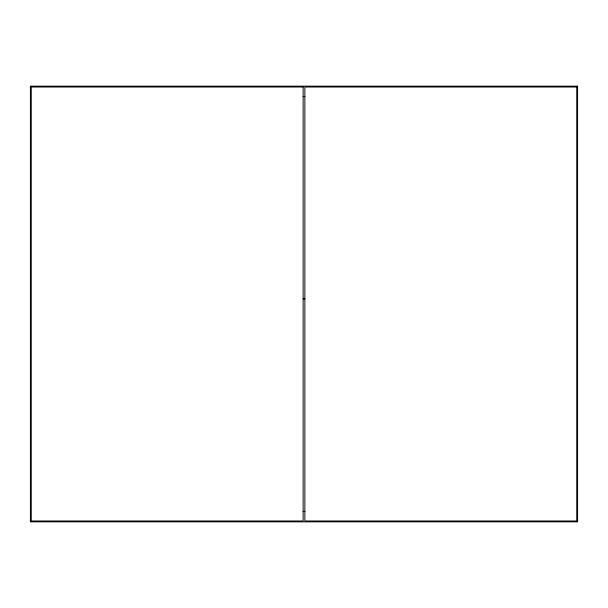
<?xml version="1.0" encoding="UTF-8"?>
<svg xmlns="http://www.w3.org/2000/svg" width="608" height="608" viewBox="0 0 608 608"><rect width="100%" height="100%" fill="white"/><g stroke="black" fill="none" stroke-linecap="round" stroke-linejoin="round"><path stroke-width="0.91" d="M303.05 96.497L304.95 96.497M302.997 298.824L305.003 298.824M303.05 511.503L304.95 511.503M577.6 86.154L30.4 86.154L30.4 521.846L577.6 521.846L577.6 86.154M303.141 87.02L31.259 87.02L31.259 520.98L303.141 520.98L303.141 87.02M576.741 87.02L304.859 87.02L304.859 520.98L576.741 520.98L576.741 87.02"/></g></svg>
